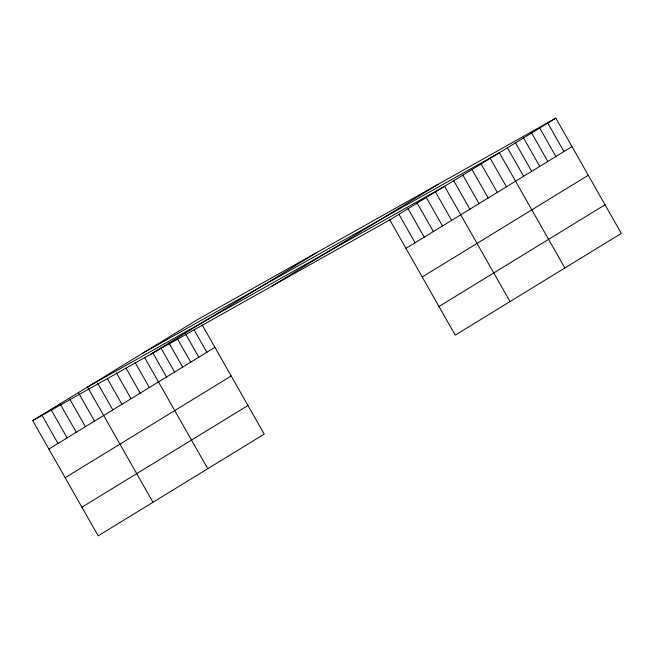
<?xml version="1.0" encoding="UTF-8"?>
<svg xmlns="http://www.w3.org/2000/svg" width="654" height="654" viewBox="0 0 654 654"><rect width="100%" height="100%" fill="white"/><g stroke="black" fill="none" stroke-linecap="round" stroke-linejoin="round"><path stroke-width="0.98" d="M202.176 324.907L264.224 434.125L98.174 535.847L32.7 420.587L198.751 318.866L555.826 118.153L621.3 233.413L455.249 335.134L389.776 219.875L555.826 118.153M150.534 354.354L316.585 252.632M271.941 286.109L437.992 184.387M48.878 449.061L214.921 347.339M405.954 248.348L571.997 146.627M65.147 477.706L231.197 375.985M422.222 276.985L588.265 175.264M81.905 507.21L247.956 405.488M438.981 306.489L605.032 204.776M142.294 353.454L499.37 152.734L564.843 267.993M32.7 420.587L389.776 219.875M547.758 123.091L563.936 151.565M539.689 128.029L555.867 156.51M531.628 132.975L547.807 161.448M523.56 137.912L539.738 166.386M515.499 142.85L531.669 171.332M507.43 147.796L523.609 176.269M490.23 158.333L506.409 186.807M481.099 163.925L497.277 192.399M471.967 169.517L488.146 197.99M462.836 175.117L479.014 203.59M453.704 180.708L469.883 209.182M510.046 301.568L444.573 186.3L87.497 387.021L152.971 502.28M435.441 191.9L451.612 220.373M426.302 197.492L442.48 225.965M417.17 203.083L433.349 231.565M408.039 208.683L424.217 237.157M398.907 214.275L415.086 242.748M194.115 329.845L206.86 352.285M185.556 333.924L198.791 357.223M177.496 338.87L190.731 362.161M168.936 342.941L182.662 367.107M160.876 347.887L174.602 372.044M152.807 352.825L166.533 376.99M144.747 357.771L207.768 468.714M135.116 362.496L149.333 387.52M125.985 368.096L140.201 393.119M116.363 372.829L131.07 398.711M107.231 378.421L121.938 404.303M97.61 383.154L112.807 409.903M78.366 392.613L94.536 421.086M69.725 399.071L85.404 426.686M60.094 403.804L76.273 432.278M50.963 409.396L67.141 437.878M41.831 414.996L58.01 443.469"/></g></svg>
